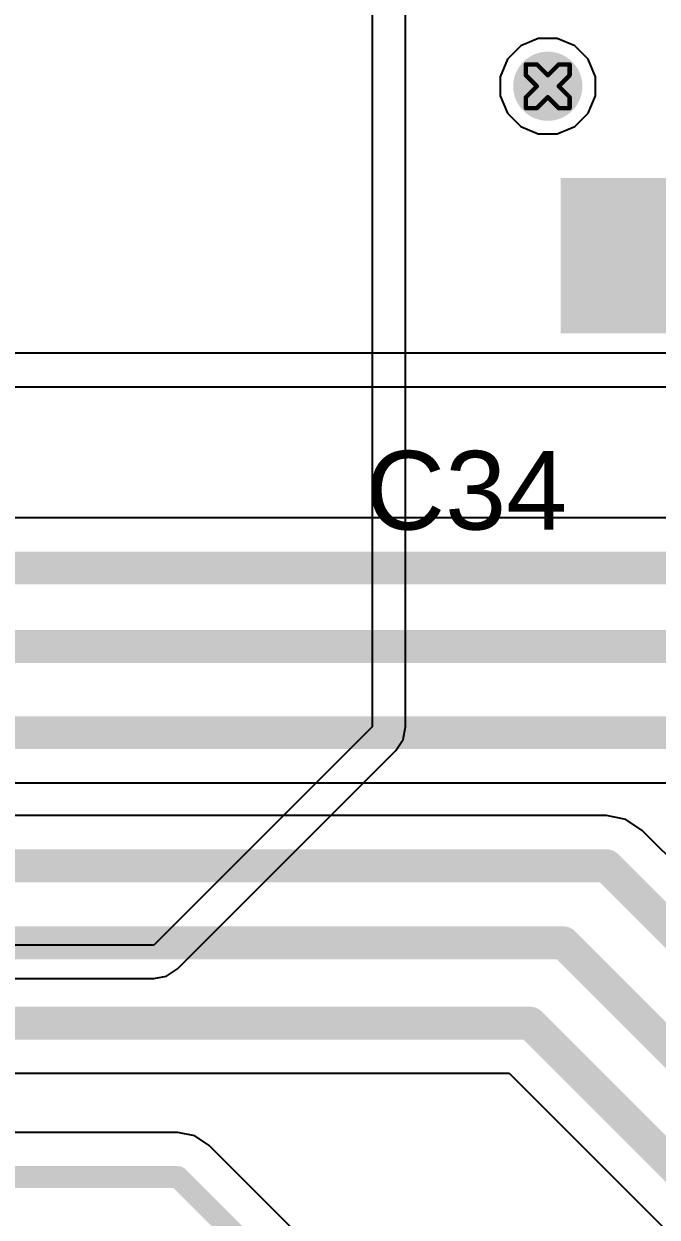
# Model space of a CAD drawing. Header units: inches. Extents: x 0 to 5379, y 0 to 5429.
# Drawn here: x 78.76 to 86.11, y 150.04 to 163.91 of the extents above; entities that cross this region are included whole.
import ezdxf

# ---------------------------------------------------------------- set-up
doc = ezdxf.new("R2010")
doc.units = ezdxf.units.IN
for name, color, linetype in [('Bottom Layer', 5, 'Continuous'), ('Bottom Solder', 6, 'Continuous'), ('Drill Drawing', 1, 'Continuous'), ('GND01', 16, 'Continuous'), ('GND02', 76, 'Continuous'), ('PWR', 156, 'Continuous'), ('SIG 01', 90, 'Continuous'), ('Top Layer', 1, 'Continuous'), ('Top Overlay', 2, 'Continuous'), ('Top Paste', 8, 'Continuous'), ('Top Solder', 216, 'Continuous'), ('Via Holes', 16, 'Continuous')]:
    doc.layers.add(name, color=color, linetype=linetype)
doc.styles.add('Arial', font='', dxfattribs={"height": 0.2})
doc.styles.get('Arial').set_extended_font_data('Arial')

# ---------------------------------------------------------------- blocks, each defined once
blk = doc.blocks.new('RVT1H470M0607_1082')
at = {"layer": 'Top Layer'}
for points in [[(-4.55, 0.8), (-1.05, 0.8), (-1.05, -0.8), (-4.55, -0.8)], [(1.05, 0.8), (4.55, 0.8), (4.55, -0.8), (1.05, -0.8)]]:
    blk.add_hatch(color=1, dxfattribs=at).paths.add_polyline_path(points)
at = {"layer": 'Top Paste'}
for points in [[(-4.55, 0.8), (-1.05, 0.8), (-1.05, -0.8), (-4.55, -0.8)], [(1.05, 0.8), (4.55, 0.8), (4.55, -0.8), (1.05, -0.8)]]:
    blk.add_hatch(color=8, dxfattribs=at).paths.add_polyline_path(points)
at = {"layer": 'Top Solder'}
for points in [[(-4.652, 0.902), (-0.948, 0.902), (-0.948, -0.902), (-4.652, -0.902)], [(0.948, 0.902), (4.652, 0.902), (4.652, -0.902), (0.948, -0.902)]]:
    blk.add_hatch(color=216, dxfattribs=at).paths.add_polyline_path(points)
at = {"layer": 'Top Overlay'}
for points in [[(-1.835, 3.327, 0.127, 0.127, 0), (-3.333, 1.829, 0.127, 0.127, 0)], [(3.321, 3.327, 0.127, 0.127, 0), (-1.835, 3.327, 0.127, 0.127, 0)], [(3.321, 3.327, 0.127, 0.127, 0), (3.321, 1.168, 0.127, 0.127, 0)], [(-3.333, 1.829, 0.127, 0.127, 0), (-3.333, 1.321, 0.127, 0.127, 0)], [(-3.918, 1.727, 0.127, 0.127, 0), (-3.918, 1.016, 0.127, 0.127, 0)], [(-3.562, 1.372, 0.127, 0.127, 0), (-4.273, 1.372, 0.127, 0.127, 0)], [(3.321, -1.168, 0.127, 0.127, 0), (3.321, -3.327, 0.127, 0.127, 0)], [(-3.333, -1.321, 0.127, 0.127, 0), (-3.333, -1.829, 0.127, 0.127, 0)], [(-1.835, -3.327, 0.127, 0.127, 0), (-3.333, -1.829, 0.127, 0.127, 0)], [(3.321, -3.327, 0.127, 0.127, 0), (-1.835, -3.327, 0.127, 0.127, 0)]]:
    blk.add_lwpolyline(points, format="xyseb", dxfattribs=at)
for points in [[(-1.867, 3.327, 0.0635, 0.0635, 1), (-1.803, 3.327, 0.0635, 0.0635, 1)], [(-1.867, 3.327, 0.0635, 0.0635, 1), (-1.803, 3.327, 0.0635, 0.0635, 1)], [(3.29, 3.327, 0.0635, 0.0635, 1), (3.353, 3.327, 0.0635, 0.0635, 1)], [(3.29, 3.327, 0.0635, 0.0635, 1), (3.353, 3.327, 0.0635, 0.0635, 1)], [(-3.365, 1.829, 0.0635, 0.0635, 1), (-3.302, 1.829, 0.0635, 0.0635, 1)], [(-3.365, 1.829, 0.0635, 0.0635, 1), (-3.302, 1.829, 0.0635, 0.0635, 1)], [(-3.949, 1.727, 0.0635, 0.0635, 1), (-3.886, 1.727, 0.0635, 0.0635, 1)], [(-4.305, 1.372, 0.0635, 0.0635, 1), (-4.241, 1.372, 0.0635, 0.0635, 1)], [(-3.594, 1.372, 0.0635, 0.0635, 1), (-3.53, 1.372, 0.0635, 0.0635, 1)], [(-3.365, 1.321, 0.0635, 0.0635, 1), (-3.302, 1.321, 0.0635, 0.0635, 1)], [(3.29, 1.168, 0.0635, 0.0635, 1), (3.353, 1.168, 0.0635, 0.0635, 1)], [(-3.949, 1.016, 0.0635, 0.0635, 1), (-3.886, 1.016, 0.0635, 0.0635, 1)], [(3.29, -1.168, 0.0635, 0.0635, 1), (3.353, -1.168, 0.0635, 0.0635, 1)], [(-3.365, -1.321, 0.0635, 0.0635, 1), (-3.302, -1.321, 0.0635, 0.0635, 1)], [(-3.365, -1.829, 0.0635, 0.0635, 1), (-3.302, -1.829, 0.0635, 0.0635, 1)], [(-3.365, -1.829, 0.0635, 0.0635, 1), (-3.302, -1.829, 0.0635, 0.0635, 1)], [(-1.867, -3.327, 0.0635, 0.0635, 1), (-1.803, -3.327, 0.0635, 0.0635, 1)], [(-1.867, -3.327, 0.0635, 0.0635, 1), (-1.803, -3.327, 0.0635, 0.0635, 1)], [(3.29, -3.327, 0.0635, 0.0635, 1), (3.353, -3.327, 0.0635, 0.0635, 1)], [(3.29, -3.327, 0.0635, 0.0635, 1), (3.353, -3.327, 0.0635, 0.0635, 1)]]:
    blk.add_lwpolyline(points, format="xyseb", close=True, dxfattribs=at)

msp = doc.modelspace()

# ---------------------------------------------------------------- hatches: boundary and pattern name
at = {"layer": 'Bottom Layer'}
h = msp.add_hatch(color=5, dxfattribs=at)
edge = h.paths.add_edge_path()
edge.add_arc((84.844, 163.182), 0.3, 0, 360)
at = {"layer": 'Bottom Solder'}
h = msp.add_hatch(color=6, dxfattribs=at)
edge = h.paths.add_edge_path()
edge.add_arc((84.844, 163.182), 0.402, 0, 360)
at = {"layer": 'GND01'}
h = msp.add_hatch(color=16, dxfattribs=at)
edge = h.paths.add_edge_path()
edge.add_arc((84.844, 163.182), 0.3, 0, 360)
at = {"layer": 'GND02'}
h = msp.add_hatch(color=76, dxfattribs=at)
edge = h.paths.add_edge_path()
edge.add_arc((84.844, 163.182), 0.3, 0, 360)
at = {"layer": 'PWR'}
h = msp.add_hatch(color=156, dxfattribs=at)
edge = h.paths.add_edge_path()
edge.add_arc((84.844, 163.182), 0.3, 0, 360)
at = {"layer": 'SIG 01'}
h = msp.add_hatch(color=90, dxfattribs=at)
edge = h.paths.add_edge_path()
edge.add_arc((84.844, 163.182), 0.3, 0, 360)
at = {"layer": 'Top Layer'}
h = msp.add_hatch(color=1, dxfattribs=at)
edge = h.paths.add_edge_path()
edge.add_arc((84.844, 163.182), 0.3, 0, 360)
at = {"layer": 'Top Solder'}
h = msp.add_hatch(color=216, dxfattribs=at)
edge = h.paths.add_edge_path()
edge.add_arc((84.844, 163.182), 0.402, 0, 360)
at = {"layer": 'Via Holes'}
h = msp.add_hatch(color=7, dxfattribs=at)
edge = h.paths.add_edge_path()
edge.add_arc((84.844, 163.182), 0.15, 0, 360)

# ---------------------------------------------------------------- linework, layer by layer
at = {"layer": 'Drill Drawing'}
for points in [[(84.59, 163.309, 0.0508, 0.0508, 0), (84.59, 163.436, 0.0508, 0.0508, 0)], [(84.59, 163.436, 0.0508, 0.0508, 0), (84.717, 163.436, 0.0508, 0.0508, 0)], [(84.717, 163.436, 0.0508, 0.0508, 0), (84.844, 163.309, 0.0508, 0.0508, 0)], [(84.844, 163.309, 0.0508, 0.0508, 0), (84.971, 163.436, 0.0508, 0.0508, 0)], [(84.971, 163.436, 0.0508, 0.0508, 0), (85.098, 163.436, 0.0508, 0.0508, 0)], [(85.098, 163.309, 0.0508, 0.0508, 0), (85.098, 163.436, 0.0508, 0.0508, 0)], [(84.59, 163.309, 0.0508, 0.0508, 0), (84.717, 163.182, 0.0508, 0.0508, 0)], [(84.971, 163.182, 0.0508, 0.0508, 0), (85.098, 163.309, 0.0508, 0.0508, 0)], [(84.59, 163.055, 0.0508, 0.0508, 0), (84.717, 163.182, 0.0508, 0.0508, 0)], [(84.971, 163.182, 0.0508, 0.0508, 0), (85.098, 163.055, 0.0508, 0.0508, 0)], [(84.59, 162.928, 0.0508, 0.0508, 0), (84.59, 163.055, 0.0508, 0.0508, 0)], [(84.717, 162.928, 0.0508, 0.0508, 0), (84.844, 163.055, 0.0508, 0.0508, 0)], [(84.844, 163.055, 0.0508, 0.0508, 0), (84.971, 162.928, 0.0508, 0.0508, 0)], [(85.098, 162.928, 0.0508, 0.0508, 0), (85.098, 163.055, 0.0508, 0.0508, 0)], [(84.59, 162.928, 0.0508, 0.0508, 0), (84.717, 162.928, 0.0508, 0.0508, 0)], [(84.971, 162.928, 0.0508, 0.0508, 0), (85.098, 162.928, 0.0508, 0.0508, 0)]]:
    msp.add_lwpolyline(points, format="xyseb", dxfattribs=at)
for points in [[(84.577, 163.436, 0.0254, 0.0254, 1), (84.602, 163.436, 0.0254, 0.0254, 1)], [(84.577, 163.436, 0.0254, 0.0254, 1), (84.602, 163.436, 0.0254, 0.0254, 1)], [(84.704, 163.436, 0.0254, 0.0254, 1), (84.729, 163.436, 0.0254, 0.0254, 1)], [(84.704, 163.436, 0.0254, 0.0254, 1), (84.729, 163.436, 0.0254, 0.0254, 1)], [(84.958, 163.436, 0.0254, 0.0254, 1), (84.983, 163.436, 0.0254, 0.0254, 1)], [(84.958, 163.436, 0.0254, 0.0254, 1), (84.983, 163.436, 0.0254, 0.0254, 1)], [(85.085, 163.436, 0.0254, 0.0254, 1), (85.11, 163.436, 0.0254, 0.0254, 1)], [(85.085, 163.436, 0.0254, 0.0254, 1), (85.11, 163.436, 0.0254, 0.0254, 1)], [(84.577, 163.309, 0.0254, 0.0254, 1), (84.602, 163.309, 0.0254, 0.0254, 1)], [(84.577, 163.309, 0.0254, 0.0254, 1), (84.602, 163.309, 0.0254, 0.0254, 1)], [(84.831, 163.309, 0.0254, 0.0254, 1), (84.856, 163.309, 0.0254, 0.0254, 1)], [(84.831, 163.309, 0.0254, 0.0254, 1), (84.856, 163.309, 0.0254, 0.0254, 1)], [(85.085, 163.309, 0.0254, 0.0254, 1), (85.11, 163.309, 0.0254, 0.0254, 1)], [(85.085, 163.309, 0.0254, 0.0254, 1), (85.11, 163.309, 0.0254, 0.0254, 1)], [(84.704, 163.182, 0.0254, 0.0254, 1), (84.729, 163.182, 0.0254, 0.0254, 1)], [(84.704, 163.182, 0.0254, 0.0254, 1), (84.729, 163.182, 0.0254, 0.0254, 1)], [(84.958, 163.182, 0.0254, 0.0254, 1), (84.983, 163.182, 0.0254, 0.0254, 1)], [(84.958, 163.182, 0.0254, 0.0254, 1), (84.983, 163.182, 0.0254, 0.0254, 1)], [(84.577, 163.055, 0.0254, 0.0254, 1), (84.602, 163.055, 0.0254, 0.0254, 1)], [(84.577, 163.055, 0.0254, 0.0254, 1), (84.602, 163.055, 0.0254, 0.0254, 1)], [(84.831, 163.055, 0.0254, 0.0254, 1), (84.856, 163.055, 0.0254, 0.0254, 1)], [(84.831, 163.055, 0.0254, 0.0254, 1), (84.856, 163.055, 0.0254, 0.0254, 1)], [(85.085, 163.055, 0.0254, 0.0254, 1), (85.11, 163.055, 0.0254, 0.0254, 1)], [(85.085, 163.055, 0.0254, 0.0254, 1), (85.11, 163.055, 0.0254, 0.0254, 1)], [(84.577, 162.928, 0.0254, 0.0254, 1), (84.602, 162.928, 0.0254, 0.0254, 1)], [(84.577, 162.928, 0.0254, 0.0254, 1), (84.602, 162.928, 0.0254, 0.0254, 1)], [(84.704, 162.928, 0.0254, 0.0254, 1), (84.729, 162.928, 0.0254, 0.0254, 1)], [(84.704, 162.928, 0.0254, 0.0254, 1), (84.729, 162.928, 0.0254, 0.0254, 1)], [(84.958, 162.928, 0.0254, 0.0254, 1), (84.983, 162.928, 0.0254, 0.0254, 1)], [(84.958, 162.928, 0.0254, 0.0254, 1), (84.983, 162.928, 0.0254, 0.0254, 1)], [(85.085, 162.928, 0.0254, 0.0254, 1), (85.11, 162.928, 0.0254, 0.0254, 1)], [(85.085, 162.928, 0.0254, 0.0254, 1), (85.11, 162.928, 0.0254, 0.0254, 1)]]:
    msp.add_lwpolyline(points, format="xyseb", close=True, dxfattribs=at)
at = {"layer": 'PWR'}
for p, q in [((84.733, 163.736), (84.53, 163.652)), ((84.954, 163.736), (84.733, 163.736)), ((85.158, 163.652), (84.954, 163.736)), ((84.53, 163.652), (84.374, 163.496)), ((85.313, 163.496), (85.158, 163.652)), ((84.374, 163.496), (84.29, 163.292)), ((85.398, 163.292), (85.313, 163.496)), ((84.29, 163.292), (84.29, 163.072)), ((85.398, 163.072), (85.398, 163.292)), ((84.29, 163.072), (84.374, 162.868)), ((85.313, 162.868), (85.398, 163.072)), ((84.374, 162.868), (84.53, 162.713)), ((85.158, 162.713), (85.313, 162.868)), ((84.53, 162.713), (84.733, 162.628)), ((84.954, 162.628), (85.158, 162.713)), ((84.733, 162.628), (84.954, 162.628)), ((89.403, 160.078), (56.642, 160.078)), ((56.642, 159.69), (89.403, 159.69))]:
    msp.add_line(p, q, dxfattribs=at)
at = {"layer": 'SIG 01'}
for p, q in [((88.189, 158.164), (57.275, 158.164)), ((51.698, 155.087), (86.807, 155.087)), ((85.528, 154.704), (24.998, 154.704)), ((85.751, 154.66), (85.528, 154.704)), ((85.94, 154.533), (85.751, 154.66)), ((92.538, 147.935), (85.94, 154.533)), ((23.968, 151.71), (84.397, 151.71)), ((84.397, 151.71), (89.945, 146.162)), ((80.544, 151.022), (17.676, 151.022)), ((80.742, 150.983), (80.544, 151.022)), ((80.91, 150.871), (80.742, 150.983)), ((82.123, 149.657), (80.91, 150.871))]:
    msp.add_line(p, q, dxfattribs=at)
for points in [[(57.033, 157.582, 0.381, 0.381, 0), (88.189, 157.582, 0.381, 0.381, 0)], [(56.47, 156.67, 0.381, 0.381, 0), (87.596, 156.67, 0.381, 0.381, 0)], [(51.345, 155.669, 0.381, 0.381, 0), (87.049, 155.669, 0.381, 0.381, 0)], [(24.757, 154.121, 0.381, 0.381, 0), (85.528, 154.121, 0.381, 0.381, 0)], [(85.528, 154.121, 0.381, 0.381, 0), (92.126, 147.523, 0.381, 0.381, 0)], [(24.354, 153.226, 0.381, 0.381, 0), (85.026, 153.226, 0.381, 0.381, 0)], [(85.026, 153.226, 0.381, 0.381, 0), (91.332, 146.92, 0.381, 0.381, 0)], [(23.968, 152.292, 0.381, 0.381, 0), (84.639, 152.292, 0.381, 0.381, 0)], [(84.639, 152.292, 0.381, 0.381, 0), (90.528, 146.403, 0.381, 0.381, 0)], [(17.461, 150.504, 0.254, 0.254, 0), (80.544, 150.504, 0.254, 0.254, 0)], [(80.544, 150.504, 0.254, 0.254, 0), (81.757, 149.291, 0.254, 0.254, 0)]]:
    msp.add_lwpolyline(points, format="xyseb", dxfattribs=at)
for points in [[(85.432, 154.121, 0.191, 0.191, 1), (85.623, 154.121, 0.191, 0.191, 1)], [(85.432, 154.121, 0.191, 0.191, 1), (85.623, 154.121, 0.191, 0.191, 1)], [(84.93, 153.226, 0.191, 0.191, 1), (85.121, 153.226, 0.191, 0.191, 1)], [(84.93, 153.226, 0.191, 0.191, 1), (85.121, 153.226, 0.191, 0.191, 1)], [(84.543, 152.292, 0.191, 0.191, 1), (84.734, 152.292, 0.191, 0.191, 1)], [(84.543, 152.292, 0.191, 0.191, 1), (84.734, 152.292, 0.191, 0.191, 1)], [(80.48, 150.504, 0.127, 0.127, 1), (80.607, 150.504, 0.127, 0.127, 1)], [(80.48, 150.504, 0.127, 0.127, 1), (80.607, 150.504, 0.127, 0.127, 1)]]:
    msp.add_lwpolyline(points, format="xyseb", close=True, dxfattribs=at)
at = {"layer": 'Top Layer'}
for p, q in [((82.804, 186.434), (82.804, 155.738)), ((83.192, 155.738), (83.192, 186.046)), ((82.804, 155.738), (80.264, 153.198)), ((83.163, 155.589), (83.192, 155.738)), ((83.079, 155.463), (83.163, 155.589)), ((80.539, 152.923), (83.079, 155.463)), ((80.264, 153.198), (58.953, 153.198)), ((80.413, 152.839), (80.539, 152.923)), ((58.953, 152.81), (80.264, 152.81)), ((80.264, 152.81), (80.413, 152.839))]:
    msp.add_line(p, q, dxfattribs=at)

# ---------------------------------------------------------------- block references
at = {"rotation": 180}
msp.add_blockref('RVT1H470M0607_1082', (89.644, 161.214), dxfattribs=at)

# ---------------------------------------------------------------- texts
at = {"layer": 'Top Overlay', "style": 'Arial'}
msp.add_text('C34', height=0.9144, dxfattribs=at).set_placement((82.728, 158.029))

doc.saveas('drawing.dxf')
